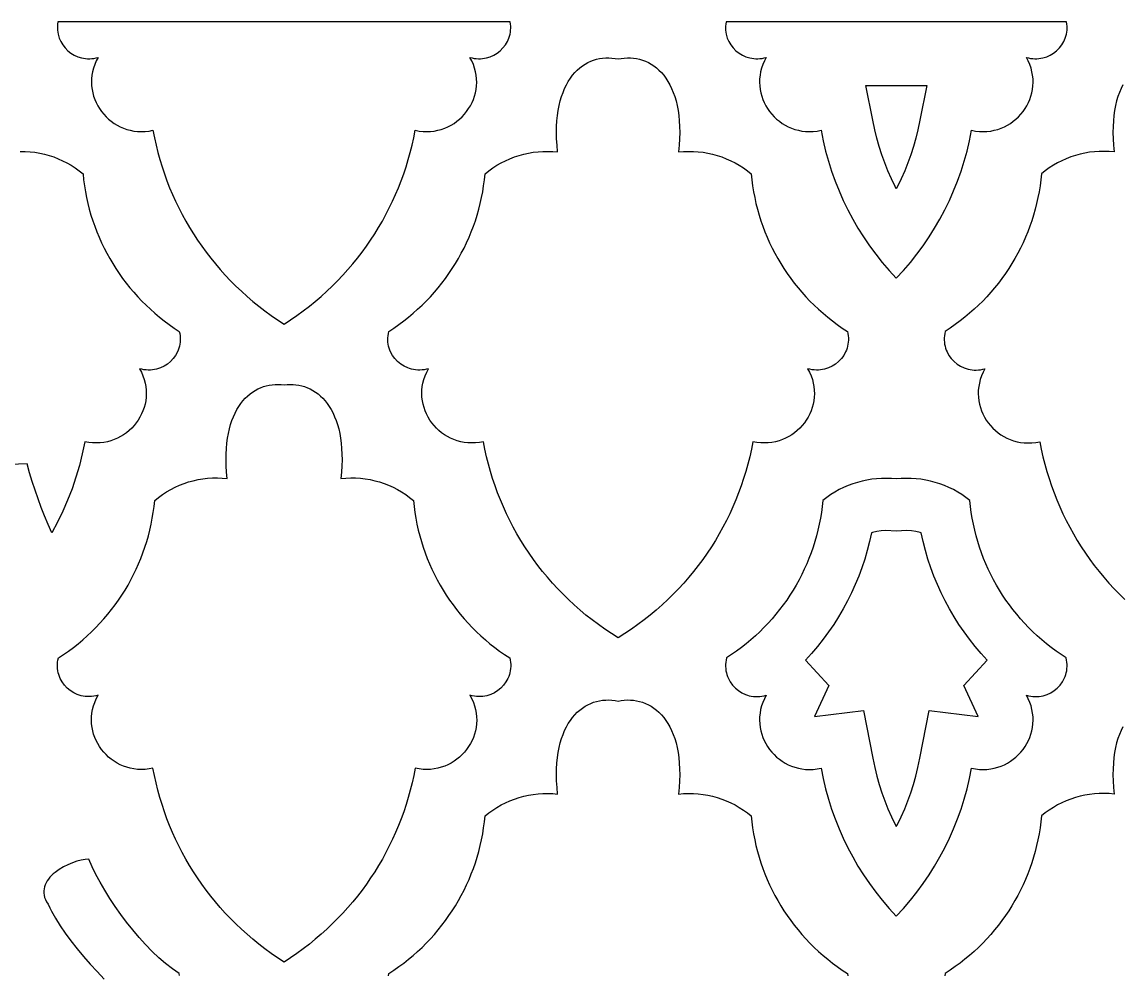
# Model space of a CAD drawing. Extents: x 50 to 3710, y -977 to -877.
# Drawn here: x 3388.6 to 3452, y -931.9 to -877.1 of the extents above; entities that cross this region are included whole.
import ezdxf

# ---------------------------------------------------------------- set-up
doc = ezdxf.new("R2010")
doc.units = 0
doc.layers.add('LAYER_1', color=18, linetype='CONTINUOUS')

msp = doc.modelspace()

# ---------------------------------------------------------------- linework, layer by layer
at = {"layer": 'LAYER_1'}
for points in [[(3403.737, -894.488), (3404.113, -894.241), (3404.481, -893.985), (3404.841, -893.722), (3405.193, -893.451), (3405.535, -893.172), (3405.87, -892.885), (3406.195, -892.591), (3406.512, -892.29), (3406.82, -891.982), (3407.119, -891.667), (3407.409, -891.345), (3407.69, -891.017), (3407.961, -890.682), (3408.224, -890.341), (3408.477, -889.994), (3408.721, -889.641), (3408.956, -889.283), (3409.181, -888.918), (3409.396, -888.548), (3409.601, -888.173), (3409.797, -887.793), (3409.983, -887.408), (3410.159, -887.019), (3410.325, -886.624), (3410.481, -886.225), (3410.627, -885.822), (3410.763, -885.415), (3410.888, -885.004), (3411.003, -884.589), (3411.107, -884.17), (3411.201, -883.748), (3411.285, -883.322), (3411.512, -883.364), (3411.737, -883.389), (3411.957, -883.396), (3412.173, -883.387), (3412.385, -883.362), (3412.591, -883.322), (3412.791, -883.268), (3412.985, -883.2), (3413.172, -883.119), (3413.352, -883.025), (3413.523, -882.92), (3413.687, -882.803), (3413.842, -882.675), (3413.987, -882.538), (3414.123, -882.392), (3414.248, -882.237), (3414.362, -882.074), (3414.465, -881.904), (3414.557, -881.727), (3414.636, -881.544), (3414.702, -881.356), (3414.754, -881.163), (3414.793, -880.966), (3414.818, -880.766), (3414.828, -880.563), (3414.822, -880.358), (3414.801, -880.151), (3414.763, -879.944), (3414.709, -879.736), (3414.637, -879.529), (3414.547, -879.323), (3414.439, -879.119), (3414.562, -879.152), (3414.685, -879.176), (3414.806, -879.191), (3414.926, -879.199), (3415.045, -879.198), (3415.162, -879.19), (3415.39, -879.151), (3415.609, -879.085), (3415.815, -878.992), (3416.007, -878.876), (3416.183, -878.738), (3416.34, -878.58), (3416.477, -878.404), (3416.592, -878.213), (3416.682, -878.007), (3416.717, -877.899), (3416.745, -877.789), (3416.766, -877.676), (3416.779, -877.561), (3416.785, -877.444), (3416.783, -877.325), (3416.772, -877.205), (3416.753, -877.083), (3390.721, -877.083), (3390.702, -877.205), (3390.691, -877.325), (3390.689, -877.444), (3390.694, -877.561), (3390.708, -877.676), (3390.729, -877.789), (3390.792, -878.007), (3390.882, -878.213), (3390.996, -878.404), (3391.133, -878.58), (3391.291, -878.738), (3391.467, -878.876), (3391.659, -878.992), (3391.865, -879.085), (3392.083, -879.151), (3392.196, -879.174), (3392.311, -879.19), (3392.429, -879.198), (3392.547, -879.199), (3392.668, -879.191), (3392.789, -879.176), (3392.911, -879.152), (3393.034, -879.119), (3392.926, -879.323), (3392.837, -879.529), (3392.765, -879.736), (3392.71, -879.944), (3392.673, -880.151), (3392.651, -880.358), (3392.646, -880.563), (3392.656, -880.766), (3392.68, -880.966), (3392.719, -881.163), (3392.772, -881.356), (3392.838, -881.544), (3392.917, -881.727), (3393.008, -881.904), (3393.111, -882.074), (3393.226, -882.237), (3393.351, -882.392), (3393.486, -882.538), (3393.632, -882.675), (3393.787, -882.803), (3393.95, -882.92), (3394.122, -883.025), (3394.302, -883.119), (3394.489, -883.2), (3394.683, -883.268), (3394.883, -883.322), (3395.089, -883.362), (3395.3, -883.387), (3395.516, -883.396), (3395.737, -883.389), (3395.961, -883.364), (3396.189, -883.322), (3396.272, -883.748), (3396.366, -884.17), (3396.471, -884.589), (3396.586, -885.004), (3396.711, -885.415), (3396.847, -885.822), (3396.992, -886.225), (3397.148, -886.624), (3397.314, -887.019), (3397.49, -887.408), (3397.676, -887.793), (3397.872, -888.173), (3398.078, -888.548), (3398.293, -888.918), (3398.518, -889.283), (3398.752, -889.641), (3398.996, -889.994), (3399.25, -890.341), (3399.512, -890.682), (3399.784, -891.017), (3400.065, -891.345), (3400.355, -891.667), (3400.654, -891.982), (3400.962, -892.29), (3401.279, -892.591), (3401.604, -892.885), (3401.938, -893.172), (3402.281, -893.451), (3402.632, -893.722), (3402.992, -893.985), (3403.36, -894.241)], [(3438.986, -891.842), (3439.4, -891.391), (3439.796, -890.928), (3440.173, -890.452), (3440.532, -889.964), (3440.872, -889.464), (3441.193, -888.953), (3441.495, -888.431), (3441.778, -887.899), (3442.041, -887.356), (3442.285, -886.805), (3442.508, -886.244), (3442.711, -885.675), (3442.894, -885.098), (3443.057, -884.513), (3443.198, -883.921), (3443.318, -883.322), (3443.546, -883.364), (3443.771, -883.389), (3443.991, -883.396), (3444.207, -883.387), (3444.419, -883.362), (3444.625, -883.322), (3444.825, -883.268), (3445.019, -883.2), (3445.206, -883.119), (3445.386, -883.025), (3445.557, -882.92), (3445.721, -882.803), (3445.876, -882.675), (3446.021, -882.538), (3446.157, -882.392), (3446.282, -882.237), (3446.396, -882.074), (3446.499, -881.904), (3446.591, -881.727), (3446.67, -881.544), (3446.736, -881.356), (3446.788, -881.163), (3446.827, -880.966), (3446.852, -880.766), (3446.862, -880.563), (3446.856, -880.358), (3446.835, -880.151), (3446.797, -879.944), (3446.743, -879.736), (3446.671, -879.529), (3446.581, -879.323), (3446.473, -879.119), (3446.596, -879.152), (3446.718, -879.176), (3446.84, -879.191), (3446.96, -879.199), (3447.079, -879.198), (3447.196, -879.19), (3447.424, -879.151), (3447.643, -879.085), (3447.849, -878.992), (3448.041, -878.876), (3448.217, -878.738), (3448.374, -878.58), (3448.511, -878.404), (3448.626, -878.213), (3448.716, -878.007), (3448.751, -877.899), (3448.779, -877.789), (3448.8, -877.676), (3448.813, -877.561), (3448.819, -877.444), (3448.816, -877.325), (3448.806, -877.205), (3448.787, -877.083), (3438.986, -877.083), (3429.186, -877.083), (3429.167, -877.205), (3429.157, -877.325), (3429.154, -877.444), (3429.16, -877.561), (3429.173, -877.676), (3429.194, -877.789), (3429.257, -878.007), (3429.347, -878.213), (3429.462, -878.404), (3429.599, -878.58), (3429.756, -878.738), (3429.932, -878.876), (3430.124, -878.992), (3430.33, -879.085), (3430.549, -879.151), (3430.662, -879.174), (3430.777, -879.19), (3430.894, -879.198), (3431.013, -879.199), (3431.133, -879.191), (3431.255, -879.176), (3431.377, -879.152), (3431.5, -879.119), (3431.392, -879.323), (3431.302, -879.529), (3431.23, -879.736), (3431.176, -879.944), (3431.138, -880.151), (3431.117, -880.358), (3431.111, -880.563), (3431.121, -880.766), (3431.146, -880.966), (3431.185, -881.163), (3431.237, -881.356), (3431.303, -881.544), (3431.382, -881.727), (3431.474, -881.904), (3431.577, -882.074), (3431.691, -882.237), (3431.816, -882.392), (3431.952, -882.538), (3432.097, -882.675), (3432.252, -882.803), (3432.416, -882.92), (3432.587, -883.025), (3432.767, -883.119), (3432.954, -883.2), (3433.148, -883.268), (3433.348, -883.322), (3433.554, -883.362), (3433.766, -883.387), (3433.982, -883.396), (3434.202, -883.389), (3434.427, -883.364), (3434.655, -883.322), (3434.775, -883.921), (3434.916, -884.513), (3435.079, -885.098), (3435.262, -885.675), (3435.465, -886.244), (3435.688, -886.805), (3435.932, -887.356), (3436.195, -887.899), (3436.478, -888.431), (3436.78, -888.953), (3437.101, -889.464), (3437.441, -889.964), (3437.8, -890.452), (3438.177, -890.928), (3438.573, -891.391)], [(3422.97, -879.212), (3423.148, -879.18), (3423.327, -879.159), (3423.505, -879.15), (3423.683, -879.152), (3423.86, -879.167), (3424.035, -879.193), (3424.208, -879.232), (3424.379, -879.283), (3424.546, -879.347), (3424.71, -879.423), (3424.87, -879.512), (3425.026, -879.614), (3425.176, -879.729), (3425.321, -879.857), (3425.46, -879.999), (3425.593, -880.154), (3425.719, -880.322), (3425.837, -880.504), (3425.948, -880.7), (3426.05, -880.91), (3426.143, -881.134), (3426.227, -881.373), (3426.302, -881.625), (3426.366, -881.893), (3426.419, -882.174), (3426.462, -882.471), (3426.492, -882.783), (3426.51, -883.109), (3426.516, -883.451), (3426.509, -883.808), (3426.488, -884.181), (3426.453, -884.569), (3426.736, -884.544), (3427.018, -884.534), (3427.3, -884.538), (3427.58, -884.556), (3427.858, -884.588), (3428.134, -884.634), (3428.406, -884.694), (3428.675, -884.768), (3428.94, -884.855), (3429.199, -884.956), (3429.454, -885.069), (3429.703, -885.196), (3429.945, -885.335), (3430.181, -885.488), (3430.409, -885.652), (3430.629, -885.829), (3430.665, -886.175), (3430.711, -886.519), (3430.767, -886.86), (3430.832, -887.199), (3430.907, -887.535), (3430.992, -887.868), (3431.086, -888.198), (3431.189, -888.524), (3431.301, -888.847), (3431.423, -889.167), (3431.553, -889.482), (3431.693, -889.794), (3431.841, -890.101), (3431.997, -890.404), (3432.162, -890.702), (3432.336, -890.995), (3432.518, -891.284), (3432.708, -891.567), (3432.906, -891.845), (3433.113, -892.118), (3433.327, -892.385), (3433.548, -892.646), (3433.778, -892.902), (3434.015, -893.151), (3434.26, -893.393), (3434.511, -893.629), (3434.77, -893.859), (3435.037, -894.082), (3435.31, -894.297), (3435.59, -894.505), (3435.877, -894.706), (3436.17, -894.9), (3436.198, -895.026), (3436.217, -895.151), (3436.227, -895.274), (3436.228, -895.396), (3436.22, -895.517), (3436.204, -895.634), (3436.181, -895.75), (3436.15, -895.863), (3436.112, -895.972), (3436.066, -896.079), (3435.956, -896.281), (3435.821, -896.466), (3435.664, -896.634), (3435.487, -896.78), (3435.293, -896.904), (3435.083, -897.003), (3434.972, -897.043), (3434.859, -897.075), (3434.744, -897.1), (3434.626, -897.118), (3434.505, -897.128), (3434.383, -897.13), (3434.26, -897.123), (3434.135, -897.108), (3434.009, -897.083), (3433.882, -897.05), (3433.99, -897.254), (3434.08, -897.46), (3434.152, -897.667), (3434.206, -897.874), (3434.244, -898.082), (3434.265, -898.288), (3434.271, -898.493), (3434.261, -898.696), (3434.237, -898.897), (3434.198, -899.094), (3434.145, -899.286), (3434.079, -899.475), (3434, -899.657), (3433.909, -899.834), (3433.805, -900.005), (3433.691, -900.167), (3433.566, -900.322), (3433.43, -900.469), (3433.285, -900.606), (3433.13, -900.733), (3432.967, -900.85), (3432.795, -900.956), (3432.615, -901.049), (3432.428, -901.13), (3432.234, -901.199), (3432.034, -901.253), (3431.828, -901.293), (3431.617, -901.318), (3431.4, -901.327), (3431.18, -901.319), (3430.955, -901.295), (3430.728, -901.253), (3430.643, -901.686), (3430.547, -902.115), (3430.44, -902.541), (3430.323, -902.962), (3430.195, -903.38), (3430.056, -903.794), (3429.906, -904.204), (3429.746, -904.609), (3429.576, -905.01), (3429.395, -905.405), (3429.204, -905.796), (3429.003, -906.182), (3428.792, -906.562), (3428.57, -906.937), (3428.339, -907.306), (3428.098, -907.669), (3427.847, -908.027), (3427.587, -908.378), (3427.317, -908.723), (3427.037, -909.061), (3426.748, -909.393), (3426.45, -909.718), (3426.142, -910.035), (3425.825, -910.346), (3425.5, -910.649), (3425.165, -910.945), (3424.821, -911.233), (3424.468, -911.513), (3424.106, -911.785), (3423.736, -912.048), (3423.357, -912.304), (3422.97, -912.551), (3422.582, -912.304), (3422.203, -912.048), (3421.833, -911.785), (3421.471, -911.513), (3421.118, -911.233), (3420.775, -910.945), (3420.44, -910.649), (3420.114, -910.346), (3419.797, -910.035), (3419.489, -909.718), (3419.191, -909.393), (3418.902, -909.061), (3418.622, -908.723), (3418.352, -908.378), (3418.092, -908.027), (3417.841, -907.669), (3417.6, -907.306), (3417.369, -906.937), (3417.147, -906.562), (3416.936, -906.182), (3416.735, -905.796), (3416.544, -905.405), (3416.363, -905.01), (3416.193, -904.609), (3416.033, -904.204), (3415.883, -903.794), (3415.744, -903.38), (3415.616, -902.962), (3415.499, -902.541), (3415.392, -902.115), (3415.296, -901.686), (3415.211, -901.253), (3414.984, -901.295), (3414.759, -901.319), (3414.539, -901.327), (3414.323, -901.318), (3414.111, -901.293), (3413.905, -901.253), (3413.705, -901.199), (3413.511, -901.13), (3413.324, -901.049), (3413.144, -900.956), (3412.972, -900.85), (3412.809, -900.733), (3412.654, -900.606), (3412.509, -900.469), (3412.373, -900.322), (3412.248, -900.167), (3412.134, -900.005), (3412.031, -899.834), (3411.939, -899.657), (3411.86, -899.475), (3411.794, -899.286), (3411.741, -899.094), (3411.703, -898.897), (3411.678, -898.696), (3411.668, -898.493), (3411.674, -898.288), (3411.695, -898.082), (3411.733, -897.874), (3411.787, -897.667), (3411.859, -897.46), (3411.949, -897.254), (3412.057, -897.05), (3411.93, -897.083), (3411.804, -897.108), (3411.679, -897.123), (3411.556, -897.13), (3411.434, -897.128), (3411.313, -897.118), (3411.195, -897.1), (3411.08, -897.075), (3410.967, -897.043), (3410.857, -897.003), (3410.647, -896.904), (3410.452, -896.78), (3410.275, -896.634), (3410.118, -896.466), (3409.983, -896.281), (3409.873, -896.079), (3409.827, -895.972), (3409.789, -895.863), (3409.758, -895.75), (3409.735, -895.634), (3409.719, -895.517), (3409.712, -895.396), (3409.712, -895.274), (3409.722, -895.151), (3409.741, -895.026), (3409.769, -894.9), (3410.062, -894.706), (3410.349, -894.505), (3410.629, -894.297), (3410.902, -894.082), (3411.169, -893.859), (3411.428, -893.629), (3411.68, -893.393), (3411.924, -893.151), (3412.161, -892.902), (3412.391, -892.646), (3412.612, -892.385), (3412.827, -892.118), (3413.033, -891.845), (3413.231, -891.567), (3413.421, -891.284), (3413.603, -890.995), (3413.777, -890.702), (3413.942, -890.404), (3414.098, -890.101), (3414.246, -889.794), (3414.386, -889.482), (3414.516, -889.167), (3414.638, -888.847), (3414.75, -888.524), (3414.853, -888.198), (3414.947, -887.868), (3415.032, -887.535), (3415.107, -887.199), (3415.172, -886.86), (3415.228, -886.519), (3415.274, -886.175), (3415.31, -885.829), (3415.53, -885.652), (3415.758, -885.488), (3415.994, -885.335), (3416.236, -885.196), (3416.485, -885.069), (3416.74, -884.956), (3417, -884.855), (3417.264, -884.768), (3417.533, -884.694), (3417.805, -884.634), (3418.081, -884.588), (3418.359, -884.556), (3418.639, -884.538), (3418.921, -884.534), (3419.204, -884.544), (3419.487, -884.569), (3419.451, -884.181), (3419.43, -883.808), (3419.423, -883.451), (3419.429, -883.109), (3419.447, -882.783), (3419.478, -882.471), (3419.52, -882.174), (3419.573, -881.893), (3419.637, -881.625), (3419.712, -881.373), (3419.796, -881.134), (3419.889, -880.91), (3419.991, -880.7), (3420.102, -880.504), (3420.22, -880.322), (3420.346, -880.154), (3420.479, -879.999), (3420.618, -879.857), (3420.763, -879.729), (3420.913, -879.614), (3421.069, -879.512), (3421.229, -879.423), (3421.393, -879.347), (3421.56, -879.283), (3421.731, -879.232), (3421.904, -879.193), (3422.079, -879.167), (3422.256, -879.152), (3422.434, -879.15), (3422.612, -879.159), (3422.791, -879.18)], [(3422.97, -879.212), (3423.148, -879.18), (3423.327, -879.159), (3423.505, -879.15), (3423.683, -879.152), (3423.86, -879.167), (3424.035, -879.193), (3424.208, -879.232), (3424.379, -879.283), (3424.546, -879.347), (3424.71, -879.423), (3424.87, -879.512), (3425.026, -879.614), (3425.176, -879.729), (3425.321, -879.857), (3425.46, -879.999), (3425.593, -880.154), (3425.719, -880.322), (3425.837, -880.504), (3425.948, -880.7), (3426.05, -880.91), (3426.143, -881.134), (3426.227, -881.373), (3426.302, -881.625), (3426.366, -881.893), (3426.419, -882.174), (3426.462, -882.471), (3426.492, -882.783), (3426.51, -883.109), (3426.516, -883.451), (3426.509, -883.808), (3426.488, -884.181), (3426.453, -884.569), (3426.736, -884.544), (3427.018, -884.534), (3427.3, -884.538), (3427.58, -884.556), (3427.858, -884.588), (3428.134, -884.634), (3428.406, -884.694), (3428.675, -884.768), (3428.94, -884.855), (3429.199, -884.956), (3429.454, -885.069), (3429.703, -885.196), (3429.945, -885.335), (3430.181, -885.488), (3430.409, -885.652), (3430.629, -885.829), (3430.665, -886.175), (3430.711, -886.519), (3430.767, -886.86), (3430.832, -887.199), (3430.907, -887.535), (3430.992, -887.868), (3431.086, -888.198), (3431.189, -888.524), (3431.301, -888.847), (3431.423, -889.167), (3431.553, -889.482), (3431.693, -889.794), (3431.841, -890.101), (3431.997, -890.404), (3432.162, -890.702), (3432.336, -890.995), (3432.518, -891.284), (3432.708, -891.567), (3432.906, -891.845), (3433.113, -892.118), (3433.327, -892.385), (3433.548, -892.646), (3433.778, -892.902), (3434.015, -893.151), (3434.26, -893.393), (3434.511, -893.629), (3434.77, -893.859), (3435.037, -894.082), (3435.31, -894.297), (3435.59, -894.505), (3435.877, -894.706), (3436.17, -894.9), (3436.198, -895.026), (3436.217, -895.151), (3436.227, -895.274), (3436.228, -895.396), (3436.22, -895.517), (3436.204, -895.634), (3436.181, -895.75), (3436.15, -895.863), (3436.112, -895.972), (3436.066, -896.079), (3435.956, -896.281), (3435.821, -896.466), (3435.664, -896.634), (3435.487, -896.78), (3435.293, -896.904), (3435.083, -897.003), (3434.972, -897.043), (3434.859, -897.075), (3434.744, -897.1), (3434.626, -897.118), (3434.505, -897.128), (3434.383, -897.13), (3434.26, -897.123), (3434.135, -897.108), (3434.009, -897.083), (3433.882, -897.05), (3433.99, -897.254), (3434.08, -897.46), (3434.152, -897.667), (3434.206, -897.874), (3434.244, -898.082), (3434.265, -898.288), (3434.271, -898.493), (3434.261, -898.696), (3434.237, -898.897), (3434.198, -899.094), (3434.145, -899.286), (3434.079, -899.475), (3434, -899.657), (3433.909, -899.834), (3433.805, -900.005), (3433.691, -900.167), (3433.566, -900.322), (3433.43, -900.469), (3433.285, -900.606), (3433.13, -900.733), (3432.967, -900.85), (3432.795, -900.956), (3432.615, -901.049), (3432.428, -901.13), (3432.234, -901.199), (3432.034, -901.253), (3431.828, -901.293), (3431.617, -901.318), (3431.4, -901.327), (3431.18, -901.319), (3430.955, -901.295), (3430.728, -901.253), (3430.643, -901.686), (3430.547, -902.115), (3430.44, -902.541), (3430.323, -902.962), (3430.195, -903.38), (3430.056, -903.794), (3429.906, -904.204), (3429.746, -904.609), (3429.576, -905.01), (3429.395, -905.405), (3429.204, -905.796), (3429.003, -906.182), (3428.792, -906.562), (3428.57, -906.937), (3428.339, -907.306), (3428.098, -907.669), (3427.847, -908.027), (3427.587, -908.378), (3427.317, -908.723), (3427.037, -909.061), (3426.748, -909.393), (3426.45, -909.718), (3426.142, -910.035), (3425.825, -910.346), (3425.5, -910.649), (3425.165, -910.945), (3424.821, -911.233), (3424.468, -911.513), (3424.106, -911.785), (3423.736, -912.048), (3423.357, -912.304), (3422.97, -912.551), (3422.582, -912.304), (3422.203, -912.048), (3421.833, -911.785), (3421.471, -911.513), (3421.118, -911.233), (3420.775, -910.945), (3420.44, -910.649), (3420.114, -910.346), (3419.797, -910.035), (3419.489, -909.718), (3419.191, -909.393), (3418.902, -909.061), (3418.622, -908.723), (3418.352, -908.378), (3418.092, -908.027), (3417.841, -907.669), (3417.6, -907.306), (3417.369, -906.937), (3417.147, -906.562), (3416.936, -906.182), (3416.735, -905.796), (3416.544, -905.405), (3416.363, -905.01), (3416.193, -904.609), (3416.033, -904.204), (3415.883, -903.794), (3415.744, -903.38), (3415.616, -902.962), (3415.499, -902.541), (3415.392, -902.115), (3415.296, -901.686), (3415.211, -901.253), (3414.984, -901.295), (3414.759, -901.319), (3414.539, -901.327), (3414.323, -901.318), (3414.111, -901.293), (3413.905, -901.253), (3413.705, -901.199), (3413.511, -901.13), (3413.324, -901.049), (3413.144, -900.956), (3412.972, -900.85), (3412.809, -900.733), (3412.654, -900.606), (3412.509, -900.469), (3412.373, -900.322), (3412.248, -900.167), (3412.134, -900.005), (3412.031, -899.834), (3411.939, -899.657), (3411.86, -899.475), (3411.794, -899.286), (3411.741, -899.094), (3411.703, -898.897), (3411.678, -898.696), (3411.668, -898.493), (3411.674, -898.288), (3411.695, -898.082), (3411.733, -897.874), (3411.787, -897.667), (3411.859, -897.46), (3411.949, -897.254), (3412.057, -897.05), (3411.93, -897.083), (3411.804, -897.108), (3411.679, -897.123), (3411.556, -897.13), (3411.434, -897.128), (3411.313, -897.118), (3411.195, -897.1), (3411.08, -897.075), (3410.967, -897.043), (3410.857, -897.003), (3410.647, -896.904), (3410.452, -896.78), (3410.275, -896.634), (3410.118, -896.466), (3409.983, -896.281), (3409.873, -896.079), (3409.827, -895.972), (3409.789, -895.863), (3409.758, -895.75), (3409.735, -895.634), (3409.719, -895.517), (3409.712, -895.396), (3409.712, -895.274), (3409.722, -895.151), (3409.741, -895.026), (3409.769, -894.9), (3410.062, -894.706), (3410.349, -894.505), (3410.629, -894.297), (3410.902, -894.082), (3411.169, -893.859), (3411.428, -893.629), (3411.68, -893.393), (3411.924, -893.151), (3412.161, -892.902), (3412.391, -892.646), (3412.612, -892.385), (3412.827, -892.118), (3413.033, -891.845), (3413.231, -891.567), (3413.421, -891.284), (3413.603, -890.995), (3413.777, -890.702), (3413.942, -890.404), (3414.098, -890.101), (3414.246, -889.794), (3414.386, -889.482), (3414.516, -889.167), (3414.638, -888.847), (3414.75, -888.524), (3414.853, -888.198), (3414.947, -887.868), (3415.032, -887.535), (3415.107, -887.199), (3415.172, -886.86), (3415.228, -886.519), (3415.274, -886.175), (3415.31, -885.829), (3415.53, -885.652), (3415.758, -885.488), (3415.994, -885.335), (3416.236, -885.196), (3416.485, -885.069), (3416.74, -884.956), (3417, -884.855), (3417.264, -884.768), (3417.533, -884.694), (3417.805, -884.634), (3418.081, -884.588), (3418.359, -884.556), (3418.639, -884.538), (3418.921, -884.534), (3419.204, -884.544), (3419.487, -884.569), (3419.451, -884.181), (3419.43, -883.808), (3419.423, -883.451), (3419.429, -883.109), (3419.447, -882.783), (3419.478, -882.471), (3419.52, -882.174), (3419.573, -881.893), (3419.637, -881.625), (3419.712, -881.373), (3419.796, -881.134), (3419.889, -880.91), (3419.991, -880.7), (3420.102, -880.504), (3420.22, -880.322), (3420.346, -880.154), (3420.479, -879.999), (3420.618, -879.857), (3420.763, -879.729), (3420.913, -879.614), (3421.069, -879.512), (3421.229, -879.423), (3421.393, -879.347), (3421.56, -879.283), (3421.731, -879.232), (3421.904, -879.193), (3422.079, -879.167), (3422.256, -879.152), (3422.434, -879.15), (3422.612, -879.159), (3422.791, -879.18)], [(3438.986, -886.682), (3438.918, -886.556), (3438.702, -886.111), (3438.503, -885.658), (3438.319, -885.198), (3438.152, -884.73), (3438.001, -884.255), (3437.868, -883.773), (3437.751, -883.285), (3437.641, -882.739), (3437.238, -880.737), (3438.986, -880.737), (3440.735, -880.737), (3440.332, -882.739), (3440.222, -883.285), (3440.105, -883.773), (3439.972, -884.255), (3439.821, -884.73), (3439.654, -885.198), (3439.47, -885.658), (3439.271, -886.111), (3439.055, -886.556)], [(3403.737, -931.222), (3403.36, -930.975), (3402.992, -930.72), (3402.632, -930.456), (3402.281, -930.185), (3401.938, -929.906), (3401.604, -929.62), (3401.278, -929.326), (3400.962, -929.025), (3400.654, -928.717), (3400.355, -928.402), (3400.065, -928.08), (3399.784, -927.751), (3399.512, -927.417), (3399.249, -927.076), (3398.996, -926.729), (3398.752, -926.376), (3398.518, -926.017), (3398.293, -925.653), (3398.078, -925.283), (3397.872, -924.908), (3397.676, -924.528), (3397.49, -924.143), (3397.314, -923.753), (3397.148, -923.359), (3396.992, -922.96), (3396.846, -922.557), (3396.711, -922.149), (3396.585, -921.738), (3396.47, -921.323), (3396.366, -920.904), (3396.272, -920.482), (3396.189, -920.057), (3395.961, -920.099), (3395.737, -920.123), (3395.516, -920.131), (3395.3, -920.121), (3395.089, -920.097), (3394.883, -920.057), (3394.682, -920.002), (3394.489, -919.934), (3394.302, -919.853), (3394.122, -919.759), (3393.95, -919.654), (3393.786, -919.537), (3393.632, -919.41), (3393.486, -919.273), (3393.351, -919.126), (3393.225, -918.971), (3393.111, -918.808), (3393.008, -918.638), (3392.917, -918.461), (3392.838, -918.279), (3392.772, -918.09), (3392.719, -917.898), (3392.68, -917.701), (3392.655, -917.5), (3392.646, -917.297), (3392.651, -917.092), (3392.673, -916.886), (3392.71, -916.678), (3392.765, -916.471), (3392.837, -916.264), (3392.926, -916.058), (3393.034, -915.854), (3392.908, -915.887), (3392.782, -915.911), (3392.657, -915.927), (3392.533, -915.933), (3392.411, -915.932), (3392.291, -915.922), (3392.173, -915.904), (3392.057, -915.879), (3391.944, -915.847), (3391.834, -915.807), (3391.624, -915.708), (3391.429, -915.584), (3391.252, -915.438), (3391.095, -915.27), (3390.96, -915.085), (3390.85, -914.883), (3390.805, -914.776), (3390.767, -914.666), (3390.736, -914.554), (3390.712, -914.438), (3390.696, -914.32), (3390.689, -914.2), (3390.69, -914.078), (3390.7, -913.955), (3390.718, -913.83), (3390.746, -913.704), (3391.04, -913.51), (3391.327, -913.309), (3391.607, -913.101), (3391.88, -912.886), (3392.146, -912.663), (3392.405, -912.433), (3392.657, -912.197), (3392.902, -911.954), (3393.139, -911.705), (3393.368, -911.45), (3393.59, -911.189), (3393.804, -910.922), (3394.01, -910.649), (3394.208, -910.371), (3394.399, -910.088), (3394.58, -909.799), (3394.754, -909.506), (3394.919, -909.207), (3395.076, -908.905), (3395.224, -908.597), (3395.363, -908.286), (3395.494, -907.971), (3395.615, -907.651), (3395.727, -907.328), (3395.831, -907.002), (3395.925, -906.672), (3396.009, -906.339), (3396.084, -906.003), (3396.15, -905.664), (3396.205, -905.323), (3396.251, -904.979), (3396.287, -904.633), (3396.507, -904.456), (3396.736, -904.291), (3396.971, -904.139), (3397.214, -904), (3397.463, -903.873), (3397.717, -903.76), (3397.977, -903.659), (3398.242, -903.572), (3398.51, -903.498), (3398.783, -903.438), (3399.058, -903.392), (3399.337, -903.36), (3399.617, -903.341), (3399.898, -903.338), (3400.181, -903.348), (3400.464, -903.373), (3400.43, -902.999), (3400.409, -902.639), (3400.401, -902.294), (3400.405, -901.963), (3400.42, -901.646), (3400.447, -901.343), (3400.485, -901.053), (3400.534, -900.778), (3400.592, -900.516), (3400.661, -900.268), (3400.738, -900.033), (3400.824, -899.811), (3400.919, -899.603), (3401.021, -899.407), (3401.132, -899.225), (3401.249, -899.055), (3401.372, -898.898), (3401.502, -898.753), (3401.638, -898.621), (3401.78, -898.501), (3401.926, -898.394), (3402.076, -898.298), (3402.231, -898.215), (3402.389, -898.143), (3402.551, -898.083), (3402.715, -898.034), (3402.882, -897.997), (3403.051, -897.971), (3403.221, -897.957), (3403.393, -897.953), (3403.565, -897.961), (3403.737, -897.979), (3403.909, -897.961), (3404.081, -897.953), (3404.252, -897.957), (3404.422, -897.971), (3404.591, -897.997), (3404.758, -898.034), (3404.922, -898.083), (3405.084, -898.143), (3405.242, -898.215), (3405.397, -898.298), (3405.548, -898.394), (3405.694, -898.501), (3405.835, -898.621), (3405.971, -898.753), (3406.101, -898.898), (3406.225, -899.055), (3406.342, -899.225), (3406.452, -899.407), (3406.555, -899.603), (3406.649, -899.811), (3406.735, -900.033), (3406.813, -900.268), (3406.881, -900.516), (3406.94, -900.778), (3406.988, -901.053), (3407.026, -901.343), (3407.053, -901.646), (3407.069, -901.963), (3407.073, -902.294), (3407.064, -902.639), (3407.043, -902.999), (3407.009, -903.373), (3407.292, -903.348), (3407.575, -903.338), (3407.857, -903.341), (3408.137, -903.36), (3408.415, -903.392), (3408.691, -903.438), (3408.963, -903.498), (3409.232, -903.572), (3409.496, -903.659), (3409.756, -903.76), (3410.011, -903.873), (3410.26, -904), (3410.502, -904.139), (3410.738, -904.291), (3410.966, -904.456), (3411.186, -904.633), (3411.222, -904.979), (3411.268, -905.323), (3411.324, -905.664), (3411.389, -906.003), (3411.464, -906.339), (3411.549, -906.672), (3411.643, -907.002), (3411.746, -907.328), (3411.858, -907.651), (3411.98, -907.971), (3412.11, -908.286), (3412.25, -908.597), (3412.398, -908.905), (3412.554, -909.207), (3412.719, -909.506), (3412.893, -909.799), (3413.075, -910.088), (3413.265, -910.371), (3413.463, -910.649), (3413.669, -910.922), (3413.883, -911.189), (3414.105, -911.45), (3414.335, -911.705), (3414.572, -911.954), (3414.816, -912.197), (3415.068, -912.433), (3415.327, -912.663), (3415.593, -912.886), (3415.867, -913.101), (3416.147, -913.309), (3416.434, -913.51), (3416.727, -913.704), (3416.755, -913.83), (3416.774, -913.955), (3416.783, -914.078), (3416.784, -914.2), (3416.777, -914.32), (3416.761, -914.438), (3416.738, -914.554), (3416.707, -914.666), (3416.669, -914.776), (3416.623, -914.883), (3416.513, -915.085), (3416.378, -915.27), (3416.221, -915.438), (3416.044, -915.584), (3415.849, -915.708), (3415.639, -915.807), (3415.529, -915.847), (3415.416, -915.879), (3415.301, -915.904), (3415.182, -915.922), (3415.062, -915.932), (3414.94, -915.933), (3414.817, -915.927), (3414.692, -915.911), (3414.566, -915.887), (3414.439, -915.854), (3414.547, -916.058), (3414.637, -916.264), (3414.709, -916.471), (3414.763, -916.678), (3414.801, -916.886), (3414.822, -917.092), (3414.828, -917.297), (3414.818, -917.5), (3414.793, -917.701), (3414.754, -917.898), (3414.702, -918.09), (3414.636, -918.279), (3414.557, -918.461), (3414.465, -918.638), (3414.362, -918.808), (3414.248, -918.971), (3414.123, -919.126), (3413.987, -919.273), (3413.842, -919.41), (3413.687, -919.537), (3413.523, -919.654), (3413.352, -919.759), (3413.172, -919.853), (3412.985, -919.934), (3412.791, -920.002), (3412.591, -920.057), (3412.385, -920.097), (3412.173, -920.121), (3411.957, -920.131), (3411.737, -920.123), (3411.512, -920.099), (3411.285, -920.057), (3411.201, -920.482), (3411.107, -920.904), (3411.003, -921.323), (3410.888, -921.738), (3410.763, -922.149), (3410.627, -922.557), (3410.481, -922.96), (3410.325, -923.359), (3410.159, -923.753), (3409.983, -924.143), (3409.797, -924.528), (3409.601, -924.908), (3409.396, -925.283), (3409.181, -925.653), (3408.956, -926.017), (3408.721, -926.376), (3408.477, -926.729), (3408.224, -927.076), (3407.961, -927.417), (3407.69, -927.751), (3407.409, -928.08), (3407.119, -928.402), (3406.82, -928.717), (3406.512, -929.025), (3406.195, -929.326), (3405.87, -929.62), (3405.535, -929.906), (3405.192, -930.185), (3404.841, -930.456), (3404.481, -930.72), (3404.113, -930.975)], [(3438.986, -928.576), (3439.4, -928.125), (3439.796, -927.662), (3440.173, -927.186), (3440.532, -926.698), (3440.872, -926.198), (3441.193, -925.687), (3441.495, -925.165), (3441.778, -924.633), (3442.041, -924.091), (3442.285, -923.539), (3442.508, -922.978), (3442.711, -922.409), (3442.894, -921.832), (3443.057, -921.247), (3443.198, -920.655), (3443.318, -920.057), (3443.546, -920.099), (3443.771, -920.123), (3443.991, -920.131), (3444.207, -920.121), (3444.419, -920.097), (3444.625, -920.057), (3444.825, -920.002), (3445.019, -919.934), (3445.206, -919.853), (3445.386, -919.759), (3445.557, -919.654), (3445.721, -919.537), (3445.876, -919.41), (3446.021, -919.273), (3446.157, -919.126), (3446.282, -918.971), (3446.396, -918.808), (3446.499, -918.638), (3446.591, -918.461), (3446.67, -918.279), (3446.736, -918.09), (3446.788, -917.898), (3446.827, -917.701), (3446.852, -917.5), (3446.862, -917.297), (3446.856, -917.092), (3446.835, -916.886), (3446.797, -916.678), (3446.743, -916.471), (3446.671, -916.264), (3446.581, -916.058), (3446.473, -915.854), (3446.6, -915.887), (3446.726, -915.911), (3446.85, -915.927), (3446.974, -915.933), (3447.096, -915.932), (3447.216, -915.922), (3447.335, -915.904), (3447.45, -915.879), (3447.563, -915.847), (3447.673, -915.807), (3447.883, -915.708), (3448.078, -915.584), (3448.255, -915.438), (3448.412, -915.27), (3448.547, -915.085), (3448.657, -914.883), (3448.703, -914.776), (3448.741, -914.666), (3448.772, -914.554), (3448.795, -914.438), (3448.811, -914.32), (3448.818, -914.2), (3448.817, -914.078), (3448.808, -913.955), (3448.789, -913.83), (3448.761, -913.704), (3448.468, -913.51), (3448.181, -913.309), (3447.901, -913.101), (3447.627, -912.886), (3447.361, -912.663), (3447.102, -912.433), (3446.85, -912.197), (3446.606, -911.954), (3446.369, -911.705), (3446.139, -911.45), (3445.917, -911.189), (3445.703, -910.922), (3445.497, -910.649), (3445.299, -910.371), (3445.109, -910.088), (3444.927, -909.799), (3444.753, -909.506), (3444.588, -909.207), (3444.431, -908.905), (3444.283, -908.597), (3444.144, -908.286), (3444.014, -907.971), (3443.892, -907.651), (3443.78, -907.328), (3443.677, -907.002), (3443.583, -906.672), (3443.498, -906.339), (3443.423, -906.003), (3443.358, -905.664), (3443.302, -905.323), (3443.256, -904.979), (3443.22, -904.633), (3442.994, -904.46), (3442.76, -904.298), (3442.519, -904.149), (3442.272, -904.013), (3442.019, -903.889), (3441.761, -903.778), (3441.497, -903.68), (3441.229, -903.594), (3440.957, -903.522), (3440.682, -903.463), (3440.404, -903.418), (3440.123, -903.386), (3439.841, -903.368), (3439.557, -903.364), (3439.272, -903.374), (3438.986, -903.398), (3438.701, -903.374), (3438.416, -903.364), (3438.132, -903.368), (3437.85, -903.386), (3437.569, -903.418), (3437.291, -903.463), (3437.016, -903.522), (3436.744, -903.594), (3436.476, -903.68), (3436.212, -903.778), (3435.954, -903.889), (3435.701, -904.013), (3435.454, -904.149), (3435.213, -904.298), (3434.979, -904.46), (3434.753, -904.633), (3434.717, -904.979), (3434.671, -905.323), (3434.615, -905.664), (3434.55, -906.003), (3434.475, -906.339), (3434.39, -906.672), (3434.296, -907.002), (3434.193, -907.328), (3434.081, -907.651), (3433.959, -907.971), (3433.829, -908.286), (3433.69, -908.597), (3433.542, -908.905), (3433.385, -909.207), (3433.22, -909.506), (3433.046, -909.799), (3432.864, -910.088), (3432.674, -910.371), (3432.476, -910.649), (3432.27, -910.922), (3432.056, -911.189), (3431.834, -911.45), (3431.604, -911.705), (3431.367, -911.954), (3431.123, -912.197), (3430.871, -912.433), (3430.612, -912.663), (3430.346, -912.886), (3430.072, -913.101), (3429.792, -913.309), (3429.505, -913.51), (3429.212, -913.704), (3429.184, -913.83), (3429.165, -913.955), (3429.156, -914.078), (3429.155, -914.2), (3429.162, -914.32), (3429.178, -914.438), (3429.201, -914.554), (3429.232, -914.666), (3429.27, -914.776), (3429.316, -914.883), (3429.426, -915.085), (3429.561, -915.27), (3429.718, -915.438), (3429.895, -915.584), (3430.09, -915.708), (3430.3, -915.807), (3430.41, -915.847), (3430.523, -915.879), (3430.638, -915.904), (3430.757, -915.922), (3430.877, -915.932), (3430.999, -915.933), (3431.123, -915.927), (3431.247, -915.911), (3431.373, -915.887), (3431.5, -915.854), (3431.392, -916.058), (3431.302, -916.264), (3431.23, -916.471), (3431.176, -916.678), (3431.138, -916.886), (3431.117, -917.092), (3431.111, -917.297), (3431.121, -917.5), (3431.146, -917.701), (3431.185, -917.898), (3431.237, -918.09), (3431.303, -918.279), (3431.382, -918.461), (3431.474, -918.638), (3431.577, -918.808), (3431.691, -918.971), (3431.816, -919.126), (3431.952, -919.273), (3432.097, -919.41), (3432.252, -919.537), (3432.416, -919.654), (3432.587, -919.759), (3432.767, -919.853), (3432.954, -919.934), (3433.148, -920.002), (3433.348, -920.057), (3433.554, -920.097), (3433.766, -920.121), (3433.982, -920.131), (3434.202, -920.123), (3434.427, -920.099), (3434.655, -920.057), (3434.775, -920.655), (3434.916, -921.247), (3435.079, -921.832), (3435.262, -922.409), (3435.465, -922.978), (3435.688, -923.539), (3435.932, -924.091), (3436.195, -924.633), (3436.478, -925.165), (3436.78, -925.687), (3437.101, -926.198), (3437.441, -926.698), (3437.8, -927.186), (3438.177, -927.662), (3438.573, -928.125)], [(3438.986, -923.416), (3439.055, -923.29), (3439.271, -922.845), (3439.47, -922.392), (3439.654, -921.932), (3439.821, -921.464), (3439.972, -920.989), (3440.105, -920.508), (3440.222, -920.02), (3440.332, -919.473), (3440.883, -916.735), (3443.694, -917.08), (3442.88, -915.288), (3444.22, -913.835), (3443.865, -913.445), (3443.524, -913.044), (3443.198, -912.631), (3442.887, -912.209), (3442.591, -911.777), (3442.311, -911.335), (3442.047, -910.885), (3441.799, -910.425), (3441.567, -909.958), (3441.352, -909.483), (3441.153, -909), (3440.971, -908.511), (3440.807, -908.015), (3440.659, -907.513), (3440.529, -907.006), (3440.417, -906.493), (3440.364, -906.475), (3440.111, -906.414), (3439.851, -906.378), (3439.589, -906.368), (3438.986, -906.404), (3438.384, -906.368), (3438.122, -906.378), (3437.862, -906.414), (3437.609, -906.475), (3437.556, -906.493), (3437.444, -907.006), (3437.314, -907.513), (3437.166, -908.015), (3437.002, -908.511), (3436.82, -909), (3436.621, -909.483), (3436.406, -909.958), (3436.174, -910.425), (3435.926, -910.885), (3435.662, -911.335), (3435.382, -911.777), (3435.086, -912.209), (3434.775, -912.631), (3434.449, -913.044), (3434.108, -913.445), (3433.753, -913.835), (3435.093, -915.288), (3434.279, -917.08), (3437.09, -916.735), (3437.641, -919.473), (3437.751, -920.02), (3437.868, -920.508), (3438.001, -920.989), (3438.152, -921.464), (3438.319, -921.932), (3438.503, -922.392), (3438.702, -922.845), (3438.918, -923.29)]]:
    msp.add_lwpolyline(points, close=True, dxfattribs=at)
for points in [[(3452.025, -880.7), (3451.923, -880.91), (3451.83, -881.134), (3451.746, -881.373), (3451.671, -881.625), (3451.607, -881.893), (3451.554, -882.174), (3451.511, -882.471), (3451.481, -882.783), (3451.463, -883.109), (3451.457, -883.451), (3451.464, -883.808), (3451.485, -884.181), (3451.52, -884.569), (3451.237, -884.544), (3450.955, -884.534), (3450.673, -884.538), (3450.393, -884.556), (3450.115, -884.588), (3449.839, -884.634), (3449.567, -884.694), (3449.298, -884.768), (3449.033, -884.855), (3448.774, -884.956), (3448.519, -885.069), (3448.27, -885.196), (3448.028, -885.335), (3447.792, -885.488), (3447.564, -885.652), (3447.344, -885.829), (3447.308, -886.175), (3447.262, -886.519), (3447.206, -886.86), (3447.141, -887.199), (3447.066, -887.535), (3446.981, -887.868), (3446.887, -888.198), (3446.784, -888.524), (3446.672, -888.847), (3446.55, -889.167), (3446.42, -889.482), (3446.28, -889.794), (3446.132, -890.101), (3445.976, -890.404), (3445.81, -890.702), (3445.637, -890.995), (3445.455, -891.284), (3445.265, -891.567), (3445.067, -891.845), (3444.86, -892.118), (3444.646, -892.385), (3444.425, -892.646), (3444.195, -892.902), (3443.958, -893.151), (3443.713, -893.393), (3443.462, -893.629), (3443.203, -893.859), (3442.936, -894.082), (3442.663, -894.297), (3442.383, -894.505), (3442.096, -894.706), (3441.803, -894.9), (3441.775, -895.026), (3441.756, -895.151), (3441.746, -895.274), (3441.745, -895.396), (3441.753, -895.517), (3441.769, -895.634), (3441.792, -895.75), (3441.823, -895.863), (3441.861, -895.972), (3441.907, -896.079), (3442.017, -896.281), (3442.152, -896.466), (3442.309, -896.634), (3442.486, -896.78), (3442.68, -896.904), (3442.89, -897.003), (3443.001, -897.043), (3443.114, -897.075), (3443.229, -897.1), (3443.347, -897.118), (3443.468, -897.128), (3443.59, -897.13), (3443.713, -897.123), (3443.838, -897.108), (3443.964, -897.083), (3444.091, -897.05), (3443.983, -897.254), (3443.893, -897.46), (3443.821, -897.667), (3443.767, -897.874), (3443.729, -898.082), (3443.708, -898.288), (3443.702, -898.493), (3443.712, -898.696), (3443.736, -898.897), (3443.775, -899.094), (3443.828, -899.286), (3443.894, -899.475), (3443.973, -899.657), (3444.064, -899.834), (3444.168, -900.005), (3444.282, -900.167), (3444.407, -900.322), (3444.543, -900.469), (3444.688, -900.606), (3444.843, -900.733), (3445.006, -900.85), (3445.178, -900.956), (3445.358, -901.049), (3445.545, -901.13), (3445.739, -901.199), (3445.939, -901.253), (3446.145, -901.293), (3446.356, -901.318), (3446.573, -901.327), (3446.793, -901.319), (3447.018, -901.295), (3447.245, -901.253), (3447.33, -901.686), (3447.426, -902.115), (3447.533, -902.541), (3447.65, -902.962), (3447.778, -903.38), (3447.917, -903.794), (3448.067, -904.204), (3448.227, -904.609), (3448.397, -905.01), (3448.578, -905.405), (3448.769, -905.796), (3448.97, -906.182), (3449.181, -906.562), (3449.403, -906.937), (3449.634, -907.306), (3449.875, -907.669), (3450.126, -908.027), (3450.386, -908.378), (3450.656, -908.723), (3450.936, -909.061), (3451.225, -909.393), (3451.523, -909.718), (3451.831, -910.035), (3452.148, -910.346)], [(3452.025, -880.7), (3451.923, -880.91), (3451.83, -881.134), (3451.746, -881.373), (3451.671, -881.625), (3451.607, -881.893), (3451.554, -882.174), (3451.511, -882.471), (3451.481, -882.783), (3451.463, -883.109), (3451.457, -883.451), (3451.464, -883.808), (3451.485, -884.181), (3451.52, -884.569), (3451.237, -884.544), (3450.955, -884.534), (3450.673, -884.538), (3450.393, -884.556), (3450.115, -884.588), (3449.839, -884.634), (3449.567, -884.694), (3449.298, -884.768), (3449.033, -884.855), (3448.774, -884.956), (3448.519, -885.069), (3448.27, -885.196), (3448.028, -885.335), (3447.792, -885.488), (3447.564, -885.652), (3447.344, -885.829), (3447.308, -886.175), (3447.262, -886.519), (3447.206, -886.86), (3447.141, -887.199), (3447.066, -887.535), (3446.981, -887.868), (3446.887, -888.198), (3446.784, -888.524), (3446.672, -888.847), (3446.55, -889.167), (3446.42, -889.482), (3446.28, -889.794), (3446.132, -890.101), (3445.976, -890.404), (3445.81, -890.702), (3445.637, -890.995), (3445.455, -891.284), (3445.265, -891.567), (3445.067, -891.845), (3444.86, -892.118), (3444.646, -892.385), (3444.425, -892.646), (3444.195, -892.902), (3443.958, -893.151), (3443.713, -893.393), (3443.462, -893.629), (3443.203, -893.859), (3442.936, -894.082), (3442.663, -894.297), (3442.383, -894.505), (3442.096, -894.706), (3441.803, -894.9), (3441.775, -895.026), (3441.756, -895.151), (3441.746, -895.274), (3441.745, -895.396), (3441.753, -895.517), (3441.769, -895.634), (3441.792, -895.75), (3441.823, -895.863), (3441.861, -895.972), (3441.907, -896.079), (3442.017, -896.281), (3442.152, -896.466), (3442.309, -896.634), (3442.486, -896.78), (3442.68, -896.904), (3442.89, -897.003), (3443.001, -897.043), (3443.114, -897.075), (3443.229, -897.1), (3443.347, -897.118), (3443.468, -897.128), (3443.59, -897.13), (3443.713, -897.123), (3443.838, -897.108), (3443.964, -897.083), (3444.091, -897.05), (3443.983, -897.254), (3443.893, -897.46), (3443.821, -897.667), (3443.767, -897.874), (3443.729, -898.082), (3443.708, -898.288), (3443.702, -898.493), (3443.712, -898.696), (3443.736, -898.897), (3443.775, -899.094), (3443.828, -899.286), (3443.894, -899.475), (3443.973, -899.657), (3444.064, -899.834), (3444.168, -900.005), (3444.282, -900.167), (3444.407, -900.322), (3444.543, -900.469), (3444.688, -900.606), (3444.843, -900.733), (3445.006, -900.85), (3445.178, -900.956), (3445.358, -901.049), (3445.545, -901.13), (3445.739, -901.199), (3445.939, -901.253), (3446.145, -901.293), (3446.356, -901.318), (3446.573, -901.327), (3446.793, -901.319), (3447.018, -901.295), (3447.245, -901.253), (3447.33, -901.686), (3447.426, -902.115), (3447.533, -902.541), (3447.65, -902.962), (3447.778, -903.38), (3447.917, -903.794), (3448.067, -904.204), (3448.227, -904.609), (3448.397, -905.01), (3448.578, -905.405), (3448.769, -905.796), (3448.97, -906.182), (3449.181, -906.562), (3449.403, -906.937), (3449.634, -907.306), (3449.875, -907.669), (3450.126, -908.027), (3450.386, -908.378), (3450.656, -908.723), (3450.936, -909.061), (3451.225, -909.393), (3451.523, -909.718), (3451.831, -910.035), (3452.148, -910.346)], [(3388.552, -884.534), (3388.833, -884.538), (3389.114, -884.556), (3389.392, -884.588), (3389.667, -884.634), (3389.94, -884.694), (3390.208, -884.768), (3390.473, -884.855), (3390.733, -884.956), (3390.988, -885.069), (3391.236, -885.196), (3391.479, -885.335), (3391.714, -885.488), (3391.943, -885.652), (3392.163, -885.829), (3392.199, -886.175), (3392.245, -886.519), (3392.3, -886.86), (3392.366, -887.199), (3392.441, -887.535), (3392.525, -887.868), (3392.619, -888.198), (3392.723, -888.524), (3392.835, -888.847), (3392.956, -889.167), (3393.087, -889.482), (3393.226, -889.794), (3393.374, -890.101), (3393.531, -890.404), (3393.696, -890.702), (3393.87, -890.995), (3394.052, -891.284), (3394.242, -891.567), (3394.44, -891.845), (3394.646, -892.118), (3394.86, -892.385), (3395.082, -892.646), (3395.311, -892.902), (3395.549, -893.151), (3395.793, -893.393), (3396.045, -893.629), (3396.304, -893.859), (3396.57, -894.082), (3396.843, -894.297), (3397.123, -894.505), (3397.41, -894.706), (3397.704, -894.9), (3397.732, -895.026), (3397.75, -895.151), (3397.76, -895.274), (3397.761, -895.396), (3397.754, -895.517), (3397.738, -895.634), (3397.715, -895.75), (3397.684, -895.863), (3397.645, -895.972), (3397.6, -896.079), (3397.49, -896.281), (3397.355, -896.466), (3397.198, -896.634), (3397.021, -896.78), (3396.826, -896.904), (3396.616, -897.003), (3396.506, -897.043), (3396.393, -897.075), (3396.277, -897.1), (3396.159, -897.118), (3396.039, -897.128), (3395.917, -897.13), (3395.793, -897.123), (3395.668, -897.108), (3395.542, -897.083), (3395.416, -897.05), (3395.524, -897.254), (3395.614, -897.46), (3395.685, -897.667), (3395.74, -897.874), (3395.778, -898.082), (3395.799, -898.288), (3395.804, -898.493), (3395.795, -898.696), (3395.77, -898.897), (3395.731, -899.094), (3395.678, -899.286), (3395.612, -899.475), (3395.533, -899.657), (3395.442, -899.834), (3395.339, -900.005), (3395.225, -900.167), (3395.099, -900.322), (3394.964, -900.469), (3394.818, -900.606), (3394.664, -900.733), (3394.5, -900.85), (3394.328, -900.956), (3394.149, -901.049), (3393.962, -901.13), (3393.768, -901.199), (3393.567, -901.253), (3393.361, -901.293), (3393.15, -901.318), (3392.934, -901.327), (3392.713, -901.319), (3392.489, -901.295), (3392.261, -901.253), (3392.12, -901.945), (3391.95, -902.628), (3391.753, -903.301), (3391.529, -903.964), (3391.277, -904.616), (3390.998, -905.255), (3390.693, -905.883), (3390.362, -906.496), (3390.153, -906.013), (3389.953, -905.525), (3389.761, -905.034), (3389.579, -904.54), (3389.407, -904.042), (3389.243, -903.541), (3389.089, -903.038), (3388.944, -902.531), (3383.351, -902.734)], [(3409.741, -932.002), (3409.769, -931.876), (3410.062, -931.683), (3410.349, -931.482), (3410.629, -931.273), (3410.902, -931.058), (3411.169, -930.835), (3411.428, -930.606), (3411.68, -930.37), (3411.924, -930.127), (3412.161, -929.878), (3412.391, -929.623), (3412.612, -929.361), (3412.827, -929.094), (3413.033, -928.822), (3413.231, -928.543), (3413.421, -928.26), (3413.603, -927.972), (3413.777, -927.678), (3413.942, -927.38), (3414.098, -927.077), (3414.246, -926.77), (3414.386, -926.458), (3414.516, -926.143), (3414.638, -925.824), (3414.75, -925.501), (3414.853, -925.174), (3414.947, -924.844), (3415.032, -924.511), (3415.107, -924.175), (3415.172, -923.837), (3415.228, -923.495), (3415.274, -923.151), (3415.31, -922.805), (3415.53, -922.628), (3415.758, -922.464), (3415.994, -922.312), (3416.236, -922.172), (3416.485, -922.046), (3416.74, -921.932), (3417, -921.832), (3417.264, -921.744), (3417.533, -921.671), (3417.805, -921.611), (3418.081, -921.564), (3418.359, -921.532), (3418.639, -921.514), (3418.921, -921.51), (3419.204, -921.52), (3419.487, -921.546), (3419.451, -921.157), (3419.43, -920.785), (3419.423, -920.428), (3419.429, -920.086), (3419.447, -919.759), (3419.478, -919.447), (3419.52, -919.151), (3419.573, -918.869), (3419.637, -918.602), (3419.712, -918.349), (3419.796, -918.111), (3419.889, -917.887), (3419.991, -917.677), (3420.102, -917.481), (3420.22, -917.298), (3420.346, -917.13), (3420.479, -916.975), (3420.618, -916.834), (3420.763, -916.705), (3420.913, -916.59), (3421.069, -916.488), (3421.229, -916.399), (3421.393, -916.323), (3421.56, -916.259), (3421.731, -916.208), (3421.904, -916.17), (3422.079, -916.143), (3422.256, -916.128), (3422.434, -916.126), (3422.612, -916.135), (3422.791, -916.156), (3422.97, -916.189), (3423.148, -916.156), (3423.327, -916.135), (3423.505, -916.126), (3423.683, -916.128), (3423.86, -916.143), (3424.035, -916.17), (3424.208, -916.208), (3424.379, -916.259), (3424.546, -916.323), (3424.71, -916.399), (3424.87, -916.488), (3425.026, -916.59), (3425.176, -916.705), (3425.321, -916.834), (3425.46, -916.975), (3425.593, -917.13), (3425.719, -917.298), (3425.837, -917.481), (3425.948, -917.677), (3426.05, -917.887), (3426.143, -918.111), (3426.227, -918.349), (3426.302, -918.602), (3426.366, -918.869), (3426.419, -919.151), (3426.462, -919.447), (3426.492, -919.759), (3426.51, -920.086), (3426.516, -920.428), (3426.509, -920.785), (3426.488, -921.157), (3426.453, -921.546), (3426.736, -921.52), (3427.018, -921.51), (3427.3, -921.514), (3427.58, -921.532), (3427.858, -921.564), (3428.134, -921.611), (3428.406, -921.671), (3428.675, -921.744), (3428.94, -921.832), (3429.199, -921.932), (3429.454, -922.046), (3429.703, -922.172), (3429.945, -922.312), (3430.181, -922.464), (3430.409, -922.628), (3430.629, -922.805), (3430.665, -923.151), (3430.711, -923.495), (3430.767, -923.837), (3430.832, -924.175), (3430.907, -924.511), (3430.992, -924.844), (3431.086, -925.174), (3431.189, -925.501), (3431.301, -925.824), (3431.423, -926.143), (3431.553, -926.458), (3431.693, -926.77), (3431.841, -927.077), (3431.997, -927.38), (3432.162, -927.678), (3432.336, -927.972), (3432.518, -928.26), (3432.708, -928.543), (3432.906, -928.822), (3433.113, -929.094), (3433.327, -929.361), (3433.548, -929.623), (3433.778, -929.878), (3434.015, -930.127), (3434.26, -930.37), (3434.511, -930.606), (3434.77, -930.835), (3435.037, -931.058), (3435.31, -931.273), (3435.59, -931.482), (3435.877, -931.683), (3436.17, -931.876), (3436.198, -932.002)], [(3452.025, -917.677), (3451.923, -917.887), (3451.83, -918.111), (3451.746, -918.349), (3451.671, -918.602), (3451.607, -918.869), (3451.554, -919.151), (3451.511, -919.447), (3451.481, -919.759), (3451.463, -920.086), (3451.457, -920.428), (3451.464, -920.785), (3451.485, -921.157), (3451.52, -921.546), (3451.237, -921.52), (3450.955, -921.51), (3450.673, -921.514), (3450.393, -921.532), (3450.115, -921.564), (3449.839, -921.611), (3449.567, -921.671), (3449.298, -921.744), (3449.033, -921.832), (3448.774, -921.932), (3448.519, -922.046), (3448.27, -922.172), (3448.028, -922.312), (3447.792, -922.464), (3447.564, -922.628), (3447.344, -922.805), (3447.308, -923.151), (3447.262, -923.495), (3447.206, -923.837), (3447.141, -924.175), (3447.066, -924.511), (3446.981, -924.844), (3446.887, -925.174), (3446.784, -925.501), (3446.672, -925.824), (3446.55, -926.143), (3446.42, -926.458), (3446.28, -926.77), (3446.132, -927.077), (3445.976, -927.38), (3445.81, -927.678), (3445.637, -927.972), (3445.455, -928.26), (3445.265, -928.543), (3445.067, -928.822), (3444.86, -929.094), (3444.646, -929.361), (3444.425, -929.623), (3444.195, -929.878), (3443.958, -930.127), (3443.713, -930.37), (3443.462, -930.606), (3443.203, -930.835), (3442.936, -931.058), (3442.663, -931.273), (3442.383, -931.482), (3442.096, -931.683), (3441.803, -931.876), (3441.775, -932.002)], [(3397.726, -931.984), (3397.703, -931.876), (3397.311, -931.607), (3396.919, -931.303), (3396.528, -930.966), (3396.142, -930.601), (3395.761, -930.211), (3395.387, -929.8), (3395.023, -929.371), (3394.671, -928.927), (3394.332, -928.473), (3394.008, -928.012), (3393.702, -927.548), (3393.414, -927.083), (3393.148, -926.623), (3392.905, -926.169), (3392.687, -925.727), (3392.495, -925.299), (3392.29, -925.312), (3392.061, -925.351), (3391.814, -925.415), (3391.557, -925.502), (3391.296, -925.611), (3391.038, -925.74), (3390.79, -925.889), (3390.559, -926.056), (3390.452, -926.146), (3390.352, -926.24), (3390.259, -926.338), (3390.176, -926.44), (3390.101, -926.545), (3390.037, -926.653), (3389.985, -926.765), (3389.944, -926.88), (3389.916, -926.998), (3389.902, -927.118), (3389.902, -927.241), (3389.918, -927.367), (3389.95, -927.494), (3390, -927.624), (3390.067, -927.756), (3390.154, -927.89), (3390.242, -928.086), (3390.341, -928.286), (3390.571, -928.699), (3390.838, -929.126), (3391.138, -929.561), (3391.466, -930.004), (3391.819, -930.449), (3392.19, -930.894), (3392.575, -931.336), (3392.97, -931.77), (3393.37, -932.195)]]:
    msp.add_lwpolyline(points, dxfattribs=at)

doc.saveas('drawing.dxf')
